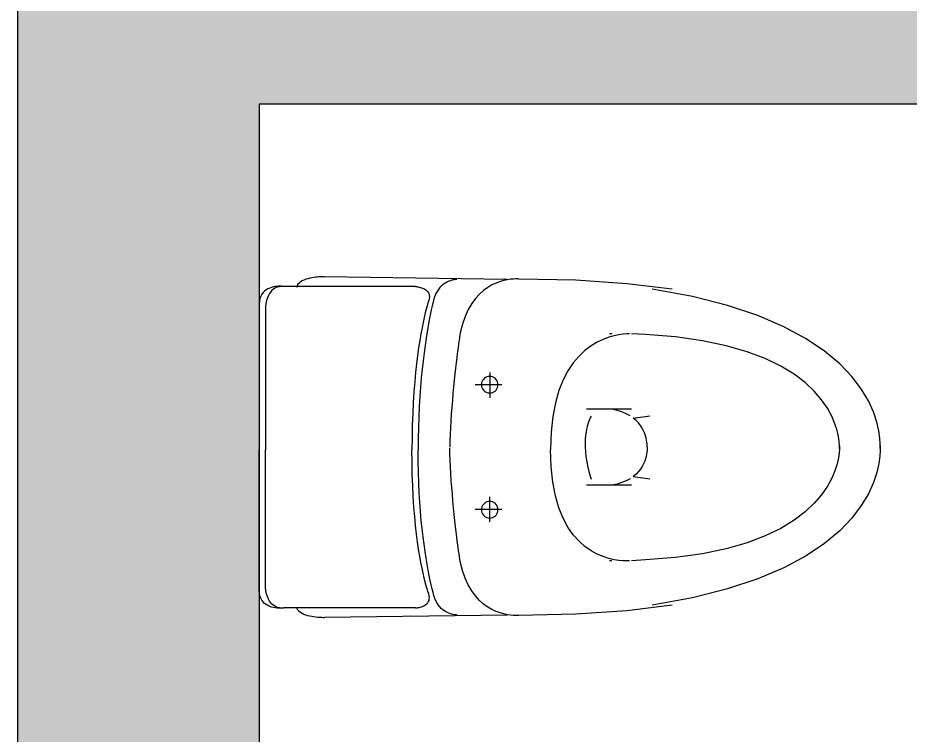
# Model space of a CAD drawing. Header units: millimetres. Extents: x 0 to 400063, y 963 to 238763.
# Drawn here: x 48893 to 49927, y 155031 to 155863 of the extents above; entities that cross this region are included whole.
import ezdxf

# ---------------------------------------------------------------- set-up
doc = ezdxf.new("R2010")
doc.units = ezdxf.units.MM
doc.header["$LTSCALE"] = 40
doc.layers.add('.', color=7, linetype='Continuous', lineweight=13)
for name, color, linetype in [('2sec', 2, 'Continuous'), ('RMBOX', 4, 'Continuous'), ('도면층4', 4, 'Continuous')]:
    doc.layers.add(name, color=color, linetype=linetype)

# ---------------------------------------------------------------- blocks, each defined once
blk = doc.blocks.new('*U361')
at = {"layer": 'RMBOX'}
for p, q in [((51.851684, 196.788735), (49.817016, 195.800656)), ((54.01532, 197.631008), (51.851684, 196.788735)), ((56.267944, 198.338986), (54.01532, 197.631008)), ((58.569641, 198.924177), (56.267944, 198.338986)), ((60.880615, 199.398096), (58.569641, 198.924177)), ((63.160828, 199.77225), (60.880615, 199.398096)), ((65.370483, 200.058152), (63.160828, 199.77225)), ((67.469665, 200.267308), (65.370483, 200.058152)), ((69.418396, 200.411232), (67.469665, 200.267308)), ((71.176758, 200.501435), (69.418396, 200.411232)), ((72.704956, 200.549425), (71.176758, 200.501435)), ((73.963013, 200.566716), (72.704956, 200.549425)), ((74.911072, 200.564814), (73.963013, 200.566716)), ((75.509094, 200.555233), (74.911072, 200.564814)), ((75.717346, 200.549481), (75.509094, 200.555233)), ((287.520843, 197.479534), (75.717346, 200.549481)), ((224.61206, 196.871884), (223.169128, 196.514572)), ((225.904602, 197.127905), (224.61206, 196.871884)), ((227.02063, 197.299515), (225.904602, 197.127905)), ((227.934082, 197.403599), (227.02063, 197.299515)), ((228.618896, 197.457041), (227.934082, 197.403599)), ((229.048889, 197.476725), (228.618896, 197.457041)), ((229.197998, 197.479534), (229.048889, 197.476725)), ((287.727814, 197.162405), (283.663391, 196.29908)), ((291.390076, 197.703423), (287.727814, 197.162405)), ((294.568909, 197.991198), (291.390076, 197.703423)), ((297.182922, 198.094794), (294.568909, 197.991198)), ((299.150787, 198.083283), (297.182922, 198.094794)), ((300.391144, 198.025725), (299.150787, 198.083283)), ((300.822693, 197.991192), (300.391144, 198.025725)), ((366.914032, 196.566895), (300.822693, 197.991192)), ((10.084717, 186.641857), (8.072082, 185.489785)), ((12.183288, 187.560643), (10.084717, 186.641857)), ((14.32489, 188.270695), (12.183288, 187.560643)), ((16.466492, 188.796574), (14.32489, 188.270695)), ((17.905884, 187.24738), (16.299683, 186.198609)), ((18.565063, 189.162838), (16.466492, 188.796574)), ((19.512085, 188.050579), (17.905884, 187.24738)), ((20.577698, 189.394043), (18.565063, 189.162838)), ((21.086059, 188.638901), (19.512085, 188.050579)), ((22.461426, 189.514744), (20.577698, 189.394043)), ((22.595581, 189.043045), (21.086059, 188.638901)), ((24.173279, 189.549504), (22.461426, 189.514744)), ((24.008423, 189.293709), (22.595581, 189.043045)), ((25.292297, 189.421589), (24.008423, 189.293709)), ((25.670227, 189.522873), (24.173279, 189.549504)), ((26.415039, 189.457379), (25.292297, 189.421589)), ((26.909302, 189.459412), (25.670227, 189.522873)), ((27.344421, 189.431782), (26.415039, 189.457379)), ((27.847595, 189.383679), (26.909302, 189.459412)), ((28.048096, 189.375492), (27.344421, 189.431782)), ((28.442078, 189.320233), (27.847595, 189.383679)), ((28.494018, 189.31921), (28.048096, 189.375492)), ((28.64978, 189.293625), (28.442078, 189.320233)), ((28.64978, 189.293625), (28.494018, 189.31921)), ((181.107727, 189.293625), (28.64978, 189.293625)), ((43.765808, 190.160073), (42.974365, 188.27031)), ((44.885681, 191.846482), (43.765808, 190.160073)), ((46.294128, 193.341038), (44.885681, 191.846482)), ((47.951233, 194.655262), (46.294128, 193.341038)), ((49.817016, 195.800656), (47.951233, 194.655262)), ((181.107727, 189.293625), (181.255432, 189.284298)), ((181.255432, 189.284298), (181.675598, 189.249657)), ((181.675598, 189.249657), (182.333679, 189.179734)), ((182.333679, 189.179734), (183.195129, 189.064541)), ((183.195129, 189.064541), (184.225342, 188.894104)), ((184.225342, 188.894104), (185.389892, 188.658448)), ((185.389892, 188.658448), (186.654236, 188.347588)), ((186.654236, 188.347588), (187.983765, 187.95155)), ((187.983765, 187.95155), (189.343994, 187.460354)), ((189.343994, 187.460354), (190.700378, 186.864022)), ((190.700378, 186.864022), (192.018433, 186.152577)), ((209.341675, 187.983448), (207.719116, 185.954724)), ((211.048584, 189.758927), (209.341675, 187.983448)), ((212.813843, 191.298039), (211.048584, 189.758927)), ((214.611389, 192.617672), (212.813843, 191.298039)), ((216.414978, 193.734707), (214.611389, 192.617672)), ((218.198669, 194.666035), (216.414978, 193.734707)), ((219.93634, 195.428528), (218.198669, 194.666035)), ((221.601807, 196.039082), (219.93634, 195.428528)), ((223.169128, 196.514572), (221.601807, 196.039082)), ((265.011536, 188.241356), (260.156738, 184.730488)), ((269.870972, 191.084584), (265.011536, 188.241356)), ((274.653625, 193.329235), (269.870972, 191.084584)), ((279.278229, 195.04438), (274.653625, 193.329235)), ((283.663391, 196.29908), (279.278229, 195.04438)), ((426.081818, 192.490452), (366.914032, 196.566895)), ((478.708252, 186.056553), (426.081818, 192.490452)), ((1.740478, 178.057469), (0.802185, 175.370594)), ((2.979553, 180.388264), (1.740478, 178.057469)), ((4.476501, 182.387547), (2.979553, 180.388264)), ((6.188354, 184.079869), (4.476501, 182.387547)), ((8.072082, 185.489785), (6.188354, 184.079869)), ((9.396728, 176.196766), (8.467346, 173.029919)), ((10.51947, 178.933857), (9.396728, 176.196766)), ((11.803345, 181.271889), (10.51947, 178.933857)), ((13.216186, 183.241562), (11.803345, 181.271889)), ((14.725708, 184.87357), (13.216186, 183.241562)), ((16.299683, 186.198609), (14.725708, 184.87357)), ((192.018433, 186.152577), (193.26355, 185.31604)), ((193.26355, 185.31604), (194.401184, 184.344433)), ((194.401184, 184.344433), (195.396912, 183.22778)), ((195.396912, 183.22778), (196.216064, 181.956097)), ((196.216064, 181.956097), (196.824219, 180.519409)), ((196.824219, 180.519409), (197.186767, 178.907738)), ((197.269226, 177.111107), (197.036987, 175.119538)), ((197.186767, 178.907738), (197.269226, 177.111107)), ((203.618896, 178.180229), (202.59491, 174.969677)), ((204.831665, 181.07), (203.618896, 178.180229)), ((206.207092, 183.655869), (204.831665, 181.07)), ((207.719116, 185.954724), (206.207092, 183.655869)), ((255.387817, 180.482914), (250.786255, 175.429562)), ((260.156738, 184.730488), (255.387817, 180.482914)), ((502.190687, 177.559876), (455.723463, 186.056553)), ((542.880918, 167.295101), (502.190687, 177.559876)), ((0.207703, 172.303093), (0, 168.830399)), ((0, 168.830399), (0, 0)), ((0.802185, 175.370594), (0.207703, 172.303093)), ((7.763672, 169.402619), (7.317749, 165.284172)), ((8.467346, 173.029919), (7.763672, 169.402619)), ((194.668091, 167.058941), (193.611267, 163.181069)), ((195.622131, 170.306011), (194.668091, 167.058941)), ((196.455627, 172.923046), (195.622131, 170.306011)), ((197.036987, 175.119538), (196.455627, 172.923046)), ((200.587341, 167.003849), (199.47998, 162.12883)), ((201.630249, 171.287972), (200.587341, 167.003849)), ((202.59491, 174.969677), (201.630249, 171.287972)), ((246.433349, 169.501374), (242.4104, 162.62928)), ((250.786255, 175.429562), (246.433349, 169.501374)), ((578.176267, 155.556916), (542.880918, 167.295101)), ((7.317749, 165.284172), (7.161987, 160.643875)), ((7.161987, 160.643875), (7.161987, 0)), ((192.469238, 158.671631), (191.259643, 153.529854)), ((193.611267, 163.181069), (192.469238, 158.671631)), ((198.32196, 156.674416), (197.127136, 150.652123)), ((199.47998, 162.12883), (198.32196, 156.674416)), ((242.4104, 162.62928), (238.798767, 154.74421)), ((608.458921, 142.64), (578.176267, 155.556916)), ((190.000183, 147.754967), (188.708496, 141.346207)), ((191.259643, 153.529854), (190.000183, 147.754967)), ((197.127136, 150.652123), (195.909241, 144.073464)), ((235.679809, 145.7771), (233.134888, 135.658882)), ((238.798767, 154.74421), (235.679809, 145.7771)), ((188.708496, 141.346207), (187.402222, 134.302796)), ((194.682129, 136.949951), (193.459656, 129.293091)), ((195.909241, 144.073464), (194.682129, 136.949951)), ((233.134888, 135.658882), (231.2453, 124.320496)), ((408.126234, 134.587303), (406.172956, 134.612366)), ((408.808729, 134.553032), (408.126234, 134.587303)), ((429.157745, 134.612366), (426.074798, 134.511559)), ((447.845197, 133.588661), (431.793518, 134.553032)), ((634.111067, 128.839035), (608.458921, 142.64)), ((186.09906, 126.623978), (184.816589, 118.308983)), ((187.402222, 134.302796), (186.09906, 126.623978)), ((193.459656, 129.293091), (192.255615, 121.114395)), ((231.2453, 124.320496), (231.171142, 123.765915)), ((391.762543, 124.731507), (384.725922, 120.483597)), ((398.657928, 128.037033), (391.762543, 124.731507)), ((405.270935, 130.516823), (398.657928, 128.037033)), ((411.460327, 132.287529), (405.270935, 130.516823)), ((417.0849, 133.46579), (411.460327, 132.287529)), ((422.003448, 134.168251), (417.0849, 133.46579)), ((426.074798, 134.511559), (422.003448, 134.168251)), ((482.83589, 130.82856), (447.845197, 133.588661)), ((514.001844, 126.47226), (482.83589, 130.82856)), ((541.564054, 120.719284), (514.001844, 126.47226)), ((655.514845, 114.448708), (634.111067, 128.839035)), ((184.816589, 118.308983), (183.572449, 109.357033)), ((192.255615, 121.114395), (191.08374, 112.425377)), ((230.181091, 116.085724), (229.646484, 111.786202)), ((230.623657, 119.568718), (230.181091, 116.085724)), ((230.958801, 122.155388), (230.623657, 119.568718)), ((231.171142, 123.765915), (230.958801, 122.155388)), ((377.689331, 115.176667), (370.793945, 108.694069)), ((384.725922, 120.483597), (377.689331, 115.176667)), ((565.743528, 113.76915), (541.564054, 120.719284)), ((673.052427, 99.763703), (655.514845, 114.448708)), ((183.572449, 109.357033), (182.384338, 99.767365)), ((191.08374, 112.425377), (189.957947, 103.237549)), ((229.035095, 106.74997), (228.362305, 101.056839)), ((229.646484, 111.786202), (229.035095, 106.74997)), ((370.793945, 108.694069), (364.180939, 100.919144)), ((586.761289, 105.821396), (565.743528, 113.76915)), ((604.838346, 97.075547), (586.761289, 105.821396)), ((182.384338, 99.767365), (181.269958, 89.539215)), ((188.892029, 93.562424), (187.89978, 83.411515)), ((189.957947, 103.237549), (188.892029, 93.562424)), ((227.643433, 94.786621), (226.893921, 88.019104)), ((228.362305, 101.056839), (227.643433, 94.786621)), ((364.180939, 100.919144), (357.991547, 91.735276)), ((620.195707, 87.73111), (604.838346, 97.075547)), ((687.105993, 85.07869), (673.052427, 99.763703)), ((181.269958, 89.539215), (180.246826, 78.671814)), ((187.89978, 83.411515), (186.994995, 72.796326)), ((226.893921, 88.019104), (226.129028, 80.834137)), ((261.030945, 82.904511), (259.848205, 81.721787)), ((262.401794, 83.864517), (261.030945, 82.904511)), ((263.91864, 84.572037), (262.401794, 83.864517)), ((265.535278, 85.005005), (263.91864, 84.572037)), ((267.201843, 85.150925), (265.535278, 85.005005)), ((267.201843, 89.564759), (267.201843, 60.369446)), ((268.868408, 85.005005), (267.201843, 85.150925)), ((270.485046, 84.572037), (268.868408, 85.005005)), ((272.001861, 83.864517), (270.485046, 84.572037)), ((273.372742, 82.904511), (272.001861, 83.864517)), ((274.555481, 81.721787), (273.372742, 82.904511)), ((357.991547, 91.735276), (352.366974, 81.025788)), ((633.054403, 77.987625), (620.195707, 87.73111)), ((698.057699, 70.68837), (687.105993, 85.07869)), ((180.246826, 78.671814), (179.332703, 67.164383)), ((186.994995, 72.796326), (186.191528, 61.728363)), ((225.364136, 73.311493), (224.614624, 65.531006)), ((226.129028, 80.834137), (225.364136, 73.311493)), ((281.382172, 75.385056), (250.518738, 75.385056)), ((257.747742, 77.217453), (257.601807, 75.550888)), ((257.601807, 75.550888), (257.747742, 73.884323)), ((257.601807, 75.550888), (257.601807, 75.550888)), ((257.601807, 75.550888), (257.601807, 75.550888)), ((258.180664, 78.834107), (257.747742, 77.217453)), ((257.747742, 73.884323), (258.180664, 72.26767)), ((258.888183, 80.350907), (258.180664, 78.834107)), ((259.848205, 81.721787), (258.888183, 80.350907)), ((275.515472, 80.350907), (274.555481, 81.721787)), ((276.222992, 78.834107), (275.515472, 80.350907)), ((276.655945, 77.217453), (276.222992, 78.834107)), ((276.222992, 72.26767), (276.655945, 73.884323)), ((276.80188, 75.550888), (276.655945, 77.217453)), ((276.655945, 73.884323), (276.80188, 75.550888)), ((352.366974, 81.025788), (347.448425, 68.674042)), ((643.635427, 68.044617), (633.054403, 77.987625)), ((179.332703, 67.164383), (178.545227, 55.016159)), ((224.614624, 65.531006), (223.895752, 57.57248)), ((258.180664, 72.26767), (258.888183, 70.75087)), ((258.888183, 70.75087), (259.848205, 69.37999)), ((259.848205, 69.37999), (261.030945, 68.197266)), ((261.030945, 68.197266), (262.401794, 67.237259)), ((262.401794, 67.237259), (263.91864, 66.52974)), ((263.91864, 66.52974), (265.535278, 66.096772)), ((265.535278, 66.096772), (267.201843, 65.950852)), ((267.201843, 65.950852), (268.868408, 66.096772)), ((268.868408, 66.096772), (270.485046, 66.52974)), ((270.485046, 66.52974), (272.001861, 67.237259)), ((272.001861, 67.237259), (273.372742, 68.197266)), ((273.372742, 68.197266), (274.555481, 69.37999)), ((274.555481, 69.37999), (275.515472, 70.75087)), ((275.515472, 70.75087), (276.222992, 72.26767)), ((347.448425, 68.674042), (343.377075, 54.563416)), ((652.159796, 58.101609), (643.635427, 68.044617)), ((706.289713, 56.887406), (698.057699, 70.68837)), ((178.545227, 55.016159), (177.901977, 42.22638)), ((186.191528, 61.728363), (185.503174, 50.219147)), ((223.895752, 57.57248), (223.222961, 49.515717)), ((343.377075, 54.563416), (340.294128, 38.577225)), ((658.848532, 48.358124), (652.159796, 58.101609)), ((712.18421, 43.97049), (706.289713, 56.887406)), ((177.901977, 42.22638), (177.420715, 28.794281)), ((185.503174, 50.219147), (184.943725, 38.280197)), ((222.611572, 41.440522), (222.076965, 33.426728)), ((223.222961, 49.515717), (222.611572, 41.440522)), ((431.793518, 47.068192), (379.609985, 47.068192)), ((415.049085, 45.679764), (408.808729, 47.068192)), ((420.62364, 43.916565), (415.049085, 45.679764)), ((425.569715, 41.826844), (420.62364, 43.916565)), ((429.924726, 39.458817), (425.569715, 41.826844)), ((663.922643, 39.013703), (658.848532, 48.358124)), ((716.123346, 32.2323), (712.18421, 43.97049)), ((184.943725, 38.280197), (184.526977, 25.92302)), ((222.076965, 33.426728), (221.634399, 25.554123)), ((340.294128, 38.577225), (338.340851, 20.598862)), ((381.825073, 32.2789), (381.05957, 29.900833)), ((382.567566, 34.293213), (381.825073, 32.2789)), ((383.252502, 35.943009), (382.567566, 34.293213)), ((383.845337, 37.227524), (383.252502, 35.943009)), ((384.311554, 38.145981), (383.845337, 37.227524)), ((384.616608, 38.697617), (384.311554, 38.145981)), ((384.725952, 38.881668), (384.616608, 38.697617)), ((433.726118, 36.860703), (452.909515, 39.458817)), ((437.011213, 34.080719), (433.726118, 36.860703)), ((439.817457, 31.167099), (437.011213, 34.080719)), ((442.182234, 28.168061), (439.817457, 31.167099)), ((667.60314, 30.267838), (663.922643, 39.013703)), ((718.489298, 21.96753), (716.123346, 32.2323)), ((177.420715, 28.794281), (177.118957, 14.719071)), ((184.526977, 25.92302), (184.266846, 13.159119)), ((221.634399, 25.554123), (221.299255, 17.902527)), ((379.597626, 24.056534), (378.970276, 20.591828)), ((380.305572, 27.15979), (379.597626, 24.056534)), ((381.05957, 29.900833), (380.305572, 27.15979)), ((444.142927, 25.131821), (442.182234, 28.168061)), ((445.736952, 22.106613), (444.142927, 25.131821)), ((447.001692, 19.140656), (445.736952, 22.106613)), ((670.111036, 22.320084), (667.60314, 30.267838)), ((671.667349, 15.369965), (670.111036, 22.320084)), ((719.664228, 13.470856), (718.489298, 21.96753)), ((177.118957, 14.719071), (177.014465, 0)), ((184.266846, 13.159119), (184.177063, 0)), ((221.086914, 10.551758), (221.012756, 3.581604)), ((221.299255, 17.902527), (221.086914, 10.551758)), ((338.340851, 20.598862), (337.658356, 0.511658)), ((378.095398, 12.581162), (377.916962, 8.036743)), ((378.458008, 16.766449), (378.095398, 12.581162)), ((378.970276, 20.591828), (378.458008, 16.766449)), ((447.9745, 16.282166), (447.001692, 19.140656)), ((448.692854, 13.579361), (447.9745, 16.282166)), ((449.194074, 11.08049), (448.692854, 13.579361)), ((449.515608, 8.833756), (449.194074, 11.08049)), ((672.493086, 9.616974), (671.667349, 15.369965)), ((720.030306, 7.036942), (719.664228, 13.470856)), ((0, -162.68988), (0, 0)), ((7.161987, -154.504608), (7.161987, 0)), ((177.118957, -14.674377), (177.014465, 0)), ((184.266846, -13.114517), (184.177063, 0)), ((221.086914, -4.411865), (221.012756, 2.558289)), ((338.340851, -19.53836), (337.658356, 0.511658)), ((377.916962, 8.036743), (377.957245, 3.133942)), ((377.957245, 3.133942), (378.250793, -2.12648)), ((449.694807, 6.887375), (449.515608, 8.833756)), ((449.769087, 5.289582), (449.694807, 6.887375)), ((449.769087, 0.82222), (449.694807, -0.794479)), ((449.736402, 3.069947), (449.752485, 3.332642)), ((449.736402, 3.069947), (449.752485, 2.803757)), ((449.752485, 3.332642), (449.775862, 4.088608)), ((449.752485, 2.803757), (449.775862, 2.038071)), ((449.775862, 4.088608), (449.769087, 5.289582)), ((449.775862, 2.038071), (449.769087, 0.82222)), ((672.809263, 5.260681), (672.493086, 9.616974)), ((672.809263, 0.879837), (672.493086, -3.476471)), ((672.796987, 4.604309), (672.836889, 3.639939)), ((672.796987, 1.536209), (672.836889, 2.50058)), ((672.836889, 2.50058), (672.809263, 5.260681)), ((672.836889, 3.639939), (672.809263, 0.879837)), ((719.864565, 4.604309), (719.969694, 3.180008)), ((719.864565, 1.536209), (719.969694, 2.960511)), ((719.969694, 2.960511), (720.030306, 7.036942)), ((719.969694, 3.180008), (720.030306, -0.896469)), ((221.299255, -11.762619), (221.086914, -4.411865)), ((378.250793, -2.12648), (378.832123, -7.743713)), ((378.832123, -7.743713), (379.735779, -13.717041)), ((447.9745, -10.283279), (447.001692, -13.164337)), ((448.692854, -7.556427), (447.9745, -10.283279)), ((449.194074, -5.033127), (448.692854, -7.556427)), ((449.515608, -2.76271), (449.194074, -5.033127)), ((449.694807, -0.794479), (449.515608, -2.76271)), ((671.667349, -9.229446), (670.111036, -16.179565)), ((672.493086, -3.476471), (671.667349, -9.229446)), ((719.664228, -7.330414), (718.489298, -15.827133)), ((720.030306, -0.896469), (719.664228, -7.330414)), ((177.420715, -28.62204), (177.118957, -14.674377)), ((184.526977, -25.750931), (184.266846, -13.114517)), ((221.634399, -19.4142), (221.299255, -11.762619)), ((222.076965, -27.286773), (221.634399, -19.4142)), ((340.294128, -37.410492), (338.340851, -19.53836)), ((379.735779, -13.717041), (380.996277, -20.045654)), ((380.996277, -20.045654), (382.648132, -26.728805)), ((444.142927, -19.191864), (442.182234, -22.23967)), ((445.736952, -16.150314), (444.142927, -19.191864)), ((447.001692, -13.164337), (445.736952, -16.150314)), ((670.111036, -16.179565), (667.60314, -24.127334)), ((718.489298, -15.827133), (716.123346, -26.09198)), ((177.901977, -41.852936), (177.420715, -28.62204)), ((184.943725, -37.906952), (184.526977, -25.750931)), ((222.611572, -35.300537), (222.076965, -27.286773)), ((382.648132, -26.728805), (384.725952, -33.765716)), ((437.011213, -28.156738), (433.726118, -30.927368)), ((433.726118, -30.927368), (452.909515, -33.506927)), ((439.817457, -25.2444), (437.011213, -28.156738)), ((442.182234, -22.23967), (439.817457, -25.2444)), ((667.60314, -24.127334), (663.922643, -32.873199)), ((716.123346, -26.09198), (712.18421, -37.83023)), ((185.503174, -49.580291), (184.943725, -37.906952)), ((223.222961, -43.375702), (222.611572, -35.300537)), ((343.377075, -53.229034), (340.294128, -37.410492)), ((431.793518, -40.928314), (379.609985, -40.928314)), ((415.049085, -39.60617), (408.808729, -40.928314)), ((420.62364, -37.89566), (415.049085, -39.60617)), ((425.569715, -35.84613), (420.62364, -37.89566)), ((429.924726, -33.506927), (425.569715, -35.84613)), ((663.922643, -32.873199), (658.848532, -42.217621)), ((712.18421, -37.83023), (706.289713, -50.747223)), ((178.545227, -54.377075), (177.901977, -41.852936)), ((186.191528, -60.768646), (185.503174, -49.580291)), ((223.895752, -51.432403), (223.222961, -43.375702)), ((224.614624, -59.390899), (223.895752, -51.432403)), ((658.848532, -42.217621), (652.159796, -51.96109)), ((706.289713, -50.747223), (698.057699, -64.548279)), ((179.332703, -66.204406), (178.545227, -54.377075)), ((186.994995, -71.469696), (186.191528, -60.768646)), ((225.364136, -67.171356), (224.614624, -59.390899)), ((261.030945, -62.057342), (259.848205, -63.240082)), ((262.401794, -61.097351), (261.030945, -62.057342)), ((263.91864, -60.389831), (262.401794, -61.097351)), ((265.535278, -59.956878), (263.91864, -60.389831)), ((267.201843, -59.810943), (265.535278, -59.956878)), ((267.201843, -83.424865), (267.201843, -54.229553)), ((268.868408, -59.956878), (267.201843, -59.810943)), ((270.485046, -60.389831), (268.868408, -59.956878)), ((272.001861, -61.097351), (270.485046, -60.389831)), ((273.372742, -62.057342), (272.001861, -61.097351)), ((274.555481, -63.240082), (273.372742, -62.057342)), ((347.448425, -67.118316), (343.377075, -53.229034)), ((643.635427, -61.904113), (633.054403, -71.847137)), ((652.159796, -51.96109), (643.635427, -61.904113)), ((180.246826, -77.34494), (179.332703, -66.204406)), ((187.89978, -81.681152), (186.994995, -71.469696)), ((226.129028, -74.693939), (225.364136, -67.171356)), ((281.382172, -69.245178), (250.518738, -69.245178)), ((257.747742, -67.744415), (257.601807, -69.41098)), ((257.601807, -69.41098), (257.747742, -71.077545)), ((257.601807, -69.41098), (257.601807, -69.41098)), ((257.601807, -69.41098), (257.601807, -69.41098)), ((258.180664, -66.127777), (257.747742, -67.744415)), ((257.747742, -71.077545), (258.180664, -72.694183)), ((258.888183, -64.610962), (258.180664, -66.127777)), ((259.848205, -63.240082), (258.888183, -64.610962)), ((275.515472, -64.610962), (274.555481, -63.240082)), ((276.222992, -66.127777), (275.515472, -64.610962)), ((276.655945, -67.744415), (276.222992, -66.127777)), ((276.222992, -72.694183), (276.655945, -71.077545)), ((276.80188, -69.41098), (276.655945, -67.744415)), ((276.655945, -71.077545), (276.80188, -69.41098)), ((352.366974, -79.202636), (347.448425, -67.118316)), ((633.054403, -71.847137), (620.195707, -81.590606)), ((698.057699, -64.548279), (687.105993, -78.93872)), ((181.269958, -87.808593), (180.246826, -77.34494)), ((188.892029, -91.400696), (187.89978, -81.681152)), ((226.893921, -81.878875), (226.129028, -74.693939)), ((227.643433, -88.646332), (226.893921, -81.878875)), ((258.180664, -72.694183), (258.888183, -74.210998)), ((258.888183, -74.210998), (259.848205, -75.581878)), ((259.848205, -75.581878), (261.030945, -76.764618)), ((261.030945, -76.764618), (262.401794, -77.724609)), ((262.401794, -77.724609), (263.91864, -78.432129)), ((263.91864, -78.432129), (265.535278, -78.865082)), ((265.535278, -78.865082), (267.201843, -79.011017)), ((267.201843, -79.011017), (268.868408, -78.865082)), ((268.868408, -78.865082), (270.485046, -78.432129)), ((270.485046, -78.432129), (272.001861, -77.724609)), ((272.001861, -77.724609), (273.372742, -76.764618)), ((273.372742, -76.764618), (274.555481, -75.581878)), ((274.555481, -75.581878), (275.515472, -74.210998)), ((275.515472, -74.210998), (276.222992, -72.694183)), ((357.991547, -89.606384), (352.366974, -79.202636)), ((620.195707, -81.590606), (604.838346, -90.935028)), ((687.105993, -78.93872), (673.052427, -93.62381)), ((182.384338, -97.605407), (181.269958, -87.808593)), ((189.957947, -100.626037), (188.892029, -91.400696)), ((228.362305, -94.916504), (227.643433, -88.646332)), ((364.180939, -98.453796), (357.991547, -89.606384)), ((604.838346, -90.935028), (586.761289, -99.680908)), ((183.572449, -106.745331), (182.384338, -97.605407)), ((191.08374, -109.354889), (189.957947, -100.626037)), ((229.035095, -100.609588), (228.362305, -94.916504)), ((229.646484, -105.645782), (229.035095, -100.609588)), ((370.793945, -105.869232), (364.180939, -98.453796)), ((586.761289, -99.680908), (565.743528, -107.628662)), ((673.052427, -93.62381), (655.514845, -108.308899)), ((184.816589, -115.238342), (183.572449, -106.745331)), ((192.255615, -117.58493), (191.08374, -109.354889)), ((230.181091, -109.945282), (229.646484, -105.645782)), ((230.623657, -113.428253), (230.181091, -109.945282)), ((230.958801, -116.014892), (230.623657, -113.428253)), ((377.689331, -111.97702), (370.793945, -105.869232)), ((384.725922, -116.901458), (377.689331, -111.97702)), ((565.743528, -107.628662), (541.564054, -114.578796)), ((655.514845, -108.308899), (634.111067, -122.699341)), ((186.09906, -123.094421), (184.816589, -115.238342)), ((187.402222, -130.323517), (186.09906, -123.094421)), ((193.459656, -125.313873), (192.255615, -117.58493)), ((231.171142, -117.625427), (230.958801, -116.014892)), ((231.2453, -118.179992), (231.171142, -117.625427)), ((233.134888, -129.518463), (231.2453, -118.179992)), ((391.762543, -120.766876), (384.725922, -116.901458)), ((398.657928, -123.697601), (391.762543, -120.766876)), ((405.270935, -125.817932), (398.657928, -123.697601)), ((514.001844, -120.331756), (482.83589, -124.68808)), ((541.564054, -114.578796), (514.001844, -120.331756)), ((634.111067, -122.699341), (608.458921, -136.500396)), ((188.708496, -136.935669), (187.402222, -130.323517)), ((194.682129, -132.539398), (193.459656, -125.313873)), ((195.909241, -139.259186), (194.682129, -132.539398)), ((235.679809, -139.63678), (233.134888, -129.518463)), ((411.460327, -127.252228), (405.270935, -125.817932)), ((408.126234, -128.483917), (406.172956, -128.615143)), ((408.808729, -128.412536), (408.126234, -128.483917)), ((417.0849, -128.124756), (411.460327, -127.252228)), ((422.003448, -128.559875), (417.0849, -128.124756)), ((426.074798, -128.681884), (422.003448, -128.559875)), ((429.157745, -128.615143), (426.074798, -128.681884)), ((447.845197, -127.44815), (431.793518, -128.412536)), ((482.83589, -124.68808), (447.845197, -127.44815)), ((190.000183, -142.940796), (188.708496, -136.935669)), ((191.259643, -148.348877), (190.000183, -142.940796)), ((197.127136, -145.470978), (195.909241, -139.259186)), ((238.798767, -148.603973), (235.679809, -139.63678)), ((608.458921, -136.500396), (578.176267, -149.417389)), ((7.317749, -159.144806), (7.161987, -154.504608)), ((192.469238, -153.169922), (191.259643, -148.348877)), ((193.611267, -157.41391), (192.469238, -153.169922)), ((198.32196, -151.172455), (197.127136, -145.470978)), ((199.47998, -156.361328), (198.32196, -151.172455)), ((242.4104, -156.489135), (238.798767, -148.603973)), ((578.176267, -149.417389), (542.880918, -161.155639)), ((0.207703, -166.162658), (0, -162.68988)), ((7.763672, -163.263183), (7.317749, -159.144806)), ((8.467346, -166.890411), (7.763672, -163.263183)), ((194.668091, -161.09079), (193.611267, -157.41391)), ((195.622131, -164.21054), (194.668091, -161.09079)), ((196.455627, -166.783142), (195.622131, -164.21054)), ((200.587341, -161.035248), (199.47998, -156.361328)), ((201.630249, -165.191986), (200.587341, -161.035248)), ((202.59491, -168.829162), (201.630249, -165.191986)), ((246.433349, -163.361328), (242.4104, -156.489135)), ((250.786255, -169.289581), (246.433349, -163.361328)), ((542.880918, -161.155639), (502.190687, -171.420471)), ((0.802185, -169.230255), (0.207703, -166.162658)), ((1.740478, -171.917206), (0.802185, -169.230255)), ((2.979553, -174.248047), (1.740478, -171.917206)), ((4.476501, -176.247406), (2.979553, -174.248047)), ((9.396728, -170.05719), (8.467346, -166.890411)), ((10.51947, -172.79425), (9.396728, -170.05719)), ((11.803345, -175.132232), (10.51947, -172.79425)), ((13.216186, -177.101837), (11.803345, -175.132232)), ((195.396912, -177.087616), (196.216064, -175.815948)), ((196.216064, -175.815948), (196.824219, -174.379272)), ((197.036987, -168.979553), (196.455627, -166.783142)), ((196.824219, -174.379272), (197.186767, -172.767639)), ((197.269226, -170.971069), (197.036987, -168.979553)), ((197.186767, -172.767639), (197.269226, -170.971069)), ((203.618896, -172.039886), (202.59491, -168.829162)), ((204.831665, -174.929809), (203.618896, -172.039886)), ((206.207092, -177.515808), (204.831665, -174.929809)), ((255.387817, -174.343017), (250.786255, -169.289581)), ((260.156738, -178.590698), (255.387817, -174.343017)), ((502.190687, -171.420471), (455.723463, -179.917206)), ((6.188354, -177.939758), (4.476501, -176.247406)), ((8.072082, -179.349731), (6.188354, -177.939758)), ((10.084717, -180.501831), (8.072082, -179.349731)), ((12.183288, -181.420654), (10.084717, -180.501831)), ((14.32489, -182.130737), (12.183288, -181.420654)), ((14.725708, -178.733825), (13.216186, -177.101837)), ((16.466492, -182.656646), (14.32489, -182.130737)), ((16.299683, -180.058838), (14.725708, -178.733825)), ((17.905884, -181.107574), (16.299683, -180.058838)), ((18.565063, -183.022918), (16.466492, -182.656646)), ((19.512085, -181.910766), (17.905884, -181.107574)), ((20.577698, -183.25415), (18.565063, -183.022918)), ((21.086059, -182.499054), (19.512085, -181.910766)), ((22.461426, -183.374847), (20.577698, -183.25415)), ((22.595581, -182.903198), (21.086059, -182.499054)), ((24.173279, -183.409607), (22.461426, -183.374847)), ((24.008423, -183.153839), (22.595581, -182.903198)), ((25.292297, -183.281707), (24.008423, -183.153839)), ((25.670227, -183.382995), (24.173279, -183.409607)), ((26.415039, -183.317505), (25.292297, -183.281707)), ((26.909302, -183.319519), (25.670227, -183.382995)), ((27.344421, -183.2919), (26.415039, -183.317505)), ((27.847595, -183.243805), (26.909302, -183.319519)), ((28.048096, -183.235626), (27.344421, -183.2919)), ((28.442078, -183.180359), (27.847595, -183.243805)), ((28.494018, -183.179321), (28.048096, -183.235626)), ((28.64978, -183.153747), (28.442078, -183.180359)), ((28.64978, -183.153747), (28.494018, -183.179321)), ((181.107727, -183.153747), (28.64978, -183.153747)), ((43.765808, -184.020202), (42.974365, -182.130432)), ((44.885681, -185.706573), (43.765808, -184.020202)), ((46.294128, -187.201111), (44.885681, -185.706573)), ((181.107727, -183.153747), (181.255432, -183.144409)), ((181.255432, -183.144409), (181.675598, -183.109771)), ((181.675598, -183.109771), (182.333679, -183.039825)), ((182.333679, -183.039825), (183.195129, -182.924591)), ((183.195129, -182.924591), (184.225342, -182.75415)), ((184.225342, -182.75415), (185.389892, -182.518463)), ((185.389892, -182.518463), (186.654236, -182.20755)), ((186.654236, -182.20755), (187.983765, -181.811493)), ((187.983765, -181.811493), (189.343994, -181.320251)), ((189.343994, -181.320251), (190.700378, -180.723907)), ((190.700378, -180.723907), (192.018433, -180.012451)), ((192.018433, -180.012451), (193.26355, -179.175903)), ((193.26355, -179.175903), (194.401184, -178.204284)), ((194.401184, -178.204284), (195.396912, -177.087616)), ((207.719116, -179.814758), (206.207092, -177.515808)), ((209.341675, -181.843567), (207.719116, -179.814758)), ((211.048584, -183.619079), (209.341675, -181.843567)), ((212.813843, -185.158233), (211.048584, -183.619079)), ((214.611389, -186.477905), (212.813843, -185.158233)), ((265.011536, -182.101623), (260.156738, -178.590698)), ((269.870972, -184.944915), (265.011536, -182.101623)), ((274.653625, -187.189636), (269.870972, -184.944915)), ((478.708252, -179.917206), (426.081818, -186.351165)), ((47.951233, -188.51532), (46.294128, -187.201111)), ((49.817016, -189.660675), (47.951233, -188.51532)), ((51.851684, -190.648712), (49.817016, -189.660675)), ((54.01532, -191.490936), (51.851684, -190.648712)), ((56.267944, -192.198883), (54.01532, -191.490936)), ((58.569641, -192.784027), (56.267944, -192.198883)), ((60.880615, -193.257904), (58.569641, -192.784027)), ((63.160828, -193.631988), (60.880615, -193.257904)), ((65.370483, -193.917846), (63.160828, -193.631988)), ((67.469665, -194.126983), (65.370483, -193.917846)), ((69.418396, -194.270843), (67.469665, -194.126983)), ((71.176758, -194.361023), (69.418396, -194.270843)), ((72.704956, -194.408966), (71.176758, -194.361023)), ((73.963013, -194.426239), (72.704956, -194.408966)), ((74.911072, -194.424316), (73.963013, -194.426239)), ((75.509094, -194.414734), (74.911072, -194.424316)), ((75.717346, -194.408966), (75.509094, -194.414734)), ((287.520843, -191.33963), (75.717346, -194.408966)), ((216.414978, -187.59497), (214.611389, -186.477905)), ((218.198669, -188.526306), (216.414978, -187.59497)), ((219.93634, -189.288788), (218.198669, -188.526306)), ((221.601807, -189.899322), (219.93634, -189.288788)), ((223.169128, -190.374786), (221.601807, -189.899322)), ((224.61206, -190.732086), (223.169128, -190.374786)), ((225.904602, -190.988067), (224.61206, -190.732086)), ((227.02063, -191.159668), (225.904602, -190.988067)), ((227.934082, -191.263733), (227.02063, -191.159668)), ((228.618896, -191.317138), (227.934082, -191.263733)), ((229.048889, -191.336822), (228.618896, -191.317138)), ((229.197998, -191.33963), (229.048889, -191.336822)), ((279.278229, -188.904846), (274.653625, -187.189636)), ((283.663391, -190.159607), (279.278229, -188.904846)), ((287.727814, -191.022979), (283.663391, -190.159607)), ((291.390076, -191.564056), (287.727814, -191.022979)), ((294.568909, -191.851867), (291.390076, -191.564056)), ((297.182922, -191.955505), (294.568909, -191.851867)), ((299.150787, -191.944), (297.182922, -191.955505)), ((300.391144, -191.886444), (299.150787, -191.944)), ((300.822693, -191.851928), (300.391144, -191.886444)), ((366.914032, -190.427612), (300.822693, -191.851928)), ((426.081818, -186.351165), (366.914032, -190.427612))]:
    blk.add_line(p, q, dxfattribs=at)

msp = doc.modelspace()

# ---------------------------------------------------------------- hatches: boundary and pattern name
at = {"layer": '.'}
h = msp.add_hatch(color=251, dxfattribs=at)
h.dxf.hatch_style = 1
h.paths.add_polyline_path([(49092.5, 159922.5), (49592.5, 159922.5), (49592.5, 160122.5), (49092.5, 160122.5), (49092.5, 161322.5), (59252.5, 161322.5), (59252.5, 160122.5), (58352.5, 160122.5), (58352.5, 159922.5), (59252.5, 159922.5), (59252.5, 156662.5), (58412.5, 156662.5), (58412.5, 156462.5), (59107.5, 156462.5), (59107.5, 155017.5), (57622.5, 155017.5), (57622.5, 156662.5), (56672.5, 156662.5), (56672.5, 156462.5), (57422.5, 156462.5), (57422.5, 154752.5), (57212.5, 154752.5), (57212.5, 154552.5), (59192.5, 154552.5), (59192.5, 151752.5), (59192.5, 151552.5), (59192.5, 150572.5), (56212.5, 150572.5), (56212.5, 151552.5), (56212.5, 151752.5), (56212.5, 154752.5), (56012.5, 154752.5), (56012.5, 151692.5), (55612.5, 151692.5), (55612.5, 151492.5), (56012.5, 151492.5), (56012.5, 150572.5), (49892.5, 150572.5), (49892.5, 151492.5), (52502.5, 151492.5), (52502.5, 154752.5), (52302.5, 154752.5), (52302.5, 151692.5), (49892.5, 151692.5), (49892.5, 152602.5), (49692.5, 152602.5), (49692.5, 151492.5), (49692.5, 150372.5), (56212.5, 150372.5), (59452.5, 150372.5), (59452.5, 151552.5), (59452.5, 161522.5), (48892.5, 161522.5), (48892.5, 153602.5), (50892.5, 153602.5), (50892.5, 154952.5), (50692.5, 154952.5), (50692.5, 153802.5), (49832.5, 153802.5), (49832.5, 154292.5), (49172.5, 154292.5), (49172.5, 155762.5), (50892.5, 155762.5), (50892.5, 156462.5), (50992.5, 156462.5), (50992.5, 156662.5), (50612.5, 156662.5), (50612.5, 155962.5), (49092.5, 155962.5)])
h.paths.add_polyline_path([(49172.5, 154092.5), (49632.5, 154092.5), (49632.5, 153802.5), (49172.5, 153802.5)], flags=16)
h.paths.add_polyline_path([(52292.5, 159922.5), (53592.5, 159922.5), (53592.5, 160122.5), (51592.5, 160122.5), (51592.5, 159922.5), (52092.5, 159922.5), (52092.5, 156662.5), (51992.5, 156662.5), (51992.5, 156462.5), (52292.5, 156462.5)], flags=17)
h.paths.add_polyline_path([(55672.5, 159922.5), (55672.5, 160122.5), (55472.5, 160122.5), (55472.5, 159922.5), (55472.5, 156462.5), (55672.5, 156462.5)], flags=17)

# ---------------------------------------------------------------- linework, layer by layer
at = {"layer": '2sec'}
msp.add_lwpolyline([(59252.5, 161322.5), (49092.5, 161322.5), (49092.5, 160122.5), (49592.5, 160122.5), (49592.5, 159922.5), (49092.5, 159922.5), (49092.5, 155962.5), (50612.5, 155962.5), (50612.5, 156662.5), (50992.5, 156662.5), (50992.5, 156462.5), (50892.5, 156462.5), (50892.5, 155762.5), (49172.5, 155762.5), (49172.5, 154292.5), (49832.5, 154292.5), (49832.5, 153802.5), (50692.5, 153802.5), (50692.5, 154952.5), (50892.5, 154952.5), (50892.5, 153602.5), (48892.5, 153602.5), (48892.5, 161522.5), (59452.5, 161522.5)], dxfattribs=at)

# ---------------------------------------------------------------- block references
at = {"layer": '도면층4'}
msp.add_blockref('*U361', (49172.5, 155361.9), dxfattribs=at)

doc.saveas('drawing.dxf')
